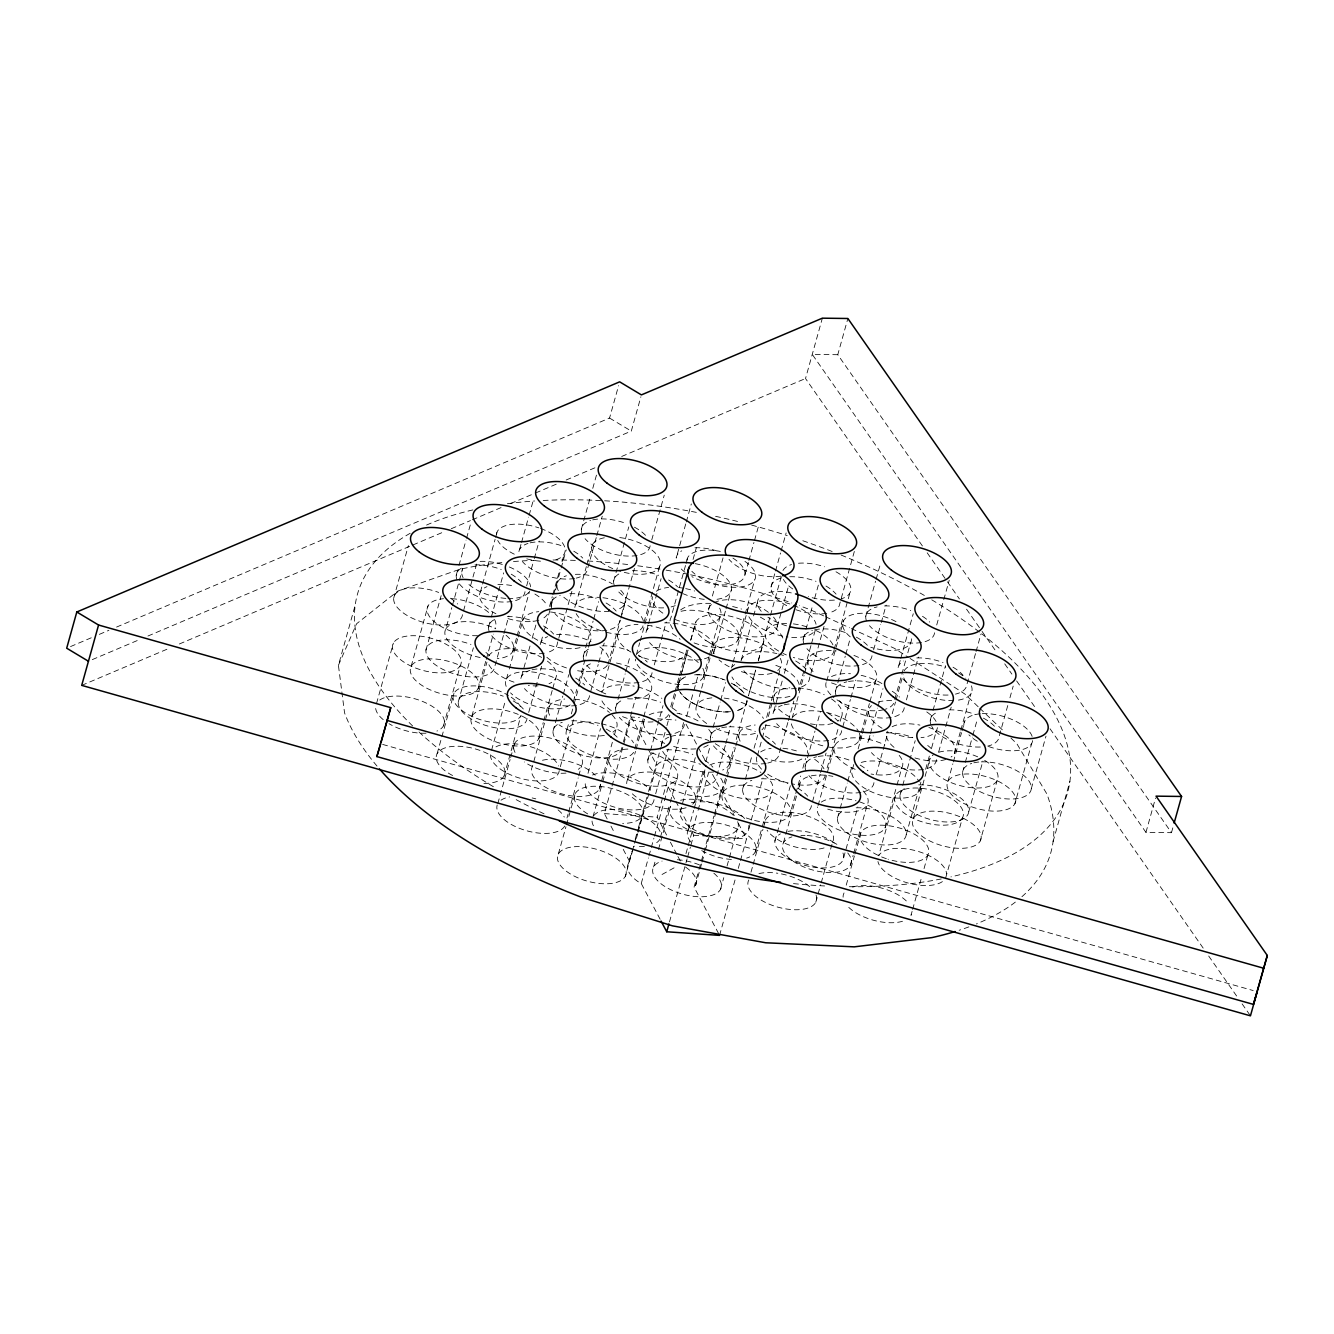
<?xml version="1.0" encoding="UTF-8"?>
<svg xmlns="http://www.w3.org/2000/svg" width="1334" height="1334" viewBox="0 0 1334 1334"><rect width="100%" height="100%" fill="white"/><g stroke="black" fill="none" stroke-linecap="round" stroke-linejoin="round"><path stroke-width="0.75" stroke-dasharray="5 3.75" d="M377.022 766.083A368.651 172.503 15.6 0 1 344.556 712.873L338.419 665.299L355.228 605.086M393.697 598.166L408.371 545.606M376.538 703.468L393.38 643.138M411.172 666.283L428.014 605.936M425.946 650.142L441.17 595.631M456.245 575.204L458.412 567.417M458.963 565.466L466.033 540.153M466.567 538.219L470.919 522.645M480.14 657.512A35.451 16.592 15.6 0 1 445.789 629.081L451.776 607.67M452.326 605.719L458.846 582.358M459.38 580.423L462.648 568.734A35.451 16.592 15.6 0 0 463.098 577.672M463.548 610.789L476.605 564.065M480.423 591.879L482.058 586.043M482.608 584.092L495.097 539.32M495.648 537.385L497.282 531.532M443.472 725.829L460.33 665.483A35.451 16.592 15.6 0 0 417.108 635.834A35.451 16.592 15.6 0 0 403.135 661.597A35.451 16.592 15.6 0 0 460.33 665.483M437.135 753.66L453.977 693.313M458.262 701.934L473.387 647.79M488.561 626.98L490.795 618.959M491.362 616.958L498.066 592.896M498.633 590.895L503.668 572.836M478.106 688.627A35.451 16.592 15.6 0 0 434.884 658.996A35.451 16.592 15.6 0 0 420.91 684.742A35.451 16.592 15.6 0 0 478.106 688.627L485.726 661.381M486.26 659.43L493.33 634.134M471.819 716.275L486.943 662.131M520.977 544.439L518.793 552.226A35.451 16.592 15.6 0 1 527.981 543.438M521.511 542.488L528.581 517.192M529.131 515.241L533.467 499.666M503.418 635.501L494.731 666.65A35.451 16.592 15.6 0 1 455.578 674.287A35.451 16.592 15.6 0 1 426.78 647.374A35.451 16.592 15.6 0 1 470.952 644.422M503.969 633.55L508.854 616.041M526.647 585.859L533.717 560.563M534.25 558.612L539.153 541.087M512.74 651.442L516.541 637.819M517.092 635.868L529.598 591.095M506.453 679.073L508.688 671.052M509.254 669.051L517.642 638.969M518.209 636.968L523.245 618.909M491.562 750.192L505.136 701.534M529.998 646.056L520.76 679.139A35.451 16.592 15.6 0 1 529.948 670.352M532.183 638.269L535.985 624.646M549.541 606.453L552.259 596.715M552.81 594.781L559.88 569.468M562.048 561.681L564.215 553.893M551.109 604.019L553.343 595.998M553.91 593.997L560.63 569.918M561.18 567.917L566.216 549.875M541.087 641.871L543.322 633.85M543.888 631.849L553.393 597.765M555.644 589.745L557.879 581.724M504.085 776.021L520.927 715.674A35.451 16.592 15.6 0 1 474.804 717.659A35.451 16.592 15.6 0 1 457.512 689.645A35.451 16.592 15.6 0 1 508.454 695.448M497.799 803.652L510.105 759.53M510.672 757.529L514.591 743.488M116.575 627.063L609.555 418.059L618.592 385.659M528.714 712.423L541.587 666.3M581.341 529.248L590.595 496.165M592.763 488.377L596.565 474.754M571.886 591.346L557.329 643.488A35.451 16.592 15.6 0 1 546.006 652.86M575.721 604.686L586.36 566.583M586.91 564.565L592.513 544.522M538.769 738.636A35.451 16.592 15.6 0 0 495.548 708.988A35.451 16.592 15.6 0 0 481.574 734.734A35.451 16.592 15.6 0 0 538.769 738.636L543.238 722.594M543.805 720.577L552.209 690.495M552.76 688.494L555.561 678.472M549.224 706.286L532.366 766.633A35.451 16.592 15.6 0 0 562.214 794.013A35.451 16.592 15.6 0 0 600.267 784.759M596.265 537.585L587.56 568.734A35.451 16.592 15.6 0 1 576.238 578.106M596.815 535.634L602.251 516.175M147.924 636.035L631.299 431.099L640.887 396.798M553.026 731.115L562.798 696.081M563.348 694.13L568.784 674.671M583.308 656.178L593.096 621.127M593.647 619.193L598.532 601.667M573.403 701.434L576.755 689.395M578.989 681.374L587.961 649.291M588.511 647.29L590.195 641.27M567 729.448L569.184 721.661M571.352 713.873L573.52 706.086M574.07 704.135L578.422 688.561M578.956 686.61L583.858 669.101M560.33 766.7L573.92 718.042M613.657 581.04L628.781 526.897M590.612 691.762L598.232 664.499M598.766 662.564L604.202 643.088M621.561 614.507L634.434 568.384M608.037 664.232L620.343 620.11M620.91 618.109L624.829 604.069M618.492 631.899L601.634 692.246A35.451 16.592 15.6 0 1 634.234 686.16M566.983 817.992L568.101 813.973M568.651 811.972L578.172 777.872M578.739 775.871L581.541 765.849M558.346 854.01L565.949 826.763M566.5 824.812L575.187 793.663M651.742 539.92L664.249 495.147M587.994 773.353L600.5 728.581M615.624 707.97L625.146 673.87M625.696 671.869L630.182 655.828M659.463 566.883L642.654 627.03A35.451 16.592 15.6 0 1 604.652 631.816M636.318 654.861L639.686 642.821M640.237 640.82L652.559 596.698M599.316 788.994L612.356 742.271M614.54 734.484L616.175 728.647M592.98 816.825L602.218 783.725M602.751 781.774L609.821 756.478M648.041 625.413L645.856 633.2A35.451 16.592 15.6 0 1 651.359 625.979M648.574 623.462L661.08 578.689M623.428 741.787L635.918 697.015M607.17 818.943L604.352 813.59L611.506 787.96M612.056 785.993L631.299 717.025L639.436 717.592M685.726 523.979L676.205 558.079A35.451 16.592 15.6 0 1 681.707 550.842M686.293 521.978L691.329 503.935M654.26 664.899L666.216 622.061M685.509 565.516L670.952 617.659A35.451 16.592 15.6 0 0 673.603 629.848M686.076 563.515L687.744 557.495M643.188 718.709L633.95 751.792A35.451 16.592 15.6 0 1 595.364 756.411A35.451 16.592 15.6 0 1 566.116 732.199A35.451 16.592 15.6 0 1 599.6 723.361M643.738 716.758L650.792 691.446M627.664 779.44L635.501 751.359M636.051 749.358L644.455 719.276A35.451 16.592 15.6 0 0 664.716 743.388M693.063 559.446L696.431 547.407M647.824 760.113L650.008 752.343M650.542 750.392L663.048 705.619M670.752 706.82L674.554 693.18M675.104 691.245L678.906 677.622M679.456 675.671L685.426 654.26M678.122 685.176L680.29 677.389M680.84 675.438L687.91 650.142M690.628 640.403L694.964 624.829M660.13 919.259L641.254 883.508L638.236 881.774A35.451 16.592 15.6 0 1 628.497 863.298L631.832 851.325M635.167 839.353L637.952 829.381M638.519 827.397L647.99 793.48M648.541 791.479L660.797 747.59M661.347 745.606L666.366 727.647M666.917 725.646L669.851 715.174M671.936 707.704L681.407 673.787M681.957 671.786L688.094 649.841M690.879 639.87L695.881 621.911M625.296 876.371A35.451 16.592 15.6 0 0 582.074 846.723A35.451 16.592 15.6 0 0 568.101 872.486A35.451 16.592 15.6 0 0 625.296 876.371L631.816 853.01M632.349 851.059L633.983 845.222M634.534 843.271L637.252 833.55M637.785 831.599L642.138 816.024M628.497 863.298L634.234 846.089M636.435 838.219L637.535 834.267M638.086 832.299L656.795 765.299L658.679 763.281A35.451 16.592 15.6 0 1 700.433 764.299M655.678 793.763L668.184 748.991M708.471 610.038L710.138 604.035M712.389 596.015L723.028 557.912M666.616 835.051L657.178 817.175L683.592 722.594M686.626 716.441L693.346 692.379M693.913 690.378L698.399 674.337M641.254 883.508L648.407 857.895M648.958 855.911L653.91 838.186M654.46 836.218L663.815 802.718M664.365 800.75L668.217 786.943L672.469 789.394A35.451 16.592 15.6 0 0 719.159 792.563L722.394 789.111L726.28 775.221M703.268 677.222L708.871 657.162M709.421 655.161L720.06 617.058M696.915 705.036L713.723 644.872M660.463 837.235L669.701 804.135M670.252 802.184L676.772 778.823M653.577 867L655.211 861.164M658.462 849.475L670.435 806.653M714.64 649.708L725.513 610.772M726.046 608.821L731.482 589.361M744.972 574.57L748.341 562.548M748.891 560.547L753.943 542.488M754.494 540.487L758.979 524.445M680.09 812.089L695.297 757.595M922.411 545.973L805.519 378.522L822.361 318.176M710.372 737.152L712.556 729.364M713.09 727.414L720.16 702.118M720.71 700.167L725.596 682.641M737.902 640.02L744.622 615.958M745.172 613.957L754.694 579.856M731.499 668.034L732.583 664.132M733.133 662.181L746.173 615.474M746.723 613.523L748.357 607.687M694.597 801.784L703.568 769.701M705.803 761.681L710.288 745.639M688.211 829.798L693.647 810.338M694.197 808.387L705.052 769.451A35.451 16.592 15.6 0 0 748.274 799.099A35.451 16.592 15.6 0 0 762.264 773.336M685.959 853.627L687.61 847.724M688.161 845.756L697.515 812.256M698.066 810.288L708.521 772.836M741.287 660.013L753.043 617.909M753.593 615.891L757.529 601.851M669.485 921.927L687.093 858.863M687.644 856.895L690.395 847.04M690.945 845.072L693.697 835.234L675.771 801.25M725.296 745.473L716.591 776.621A35.451 16.592 15.6 0 1 671.602 782.341A35.451 16.592 15.6 0 1 653.327 752.893M725.846 743.538L730.732 726.013M771.019 587.077L774.937 573.036M775.504 571.035L780.54 552.976M781.09 550.975L786.126 532.933M837.769 354.711L812.256 354.394L1145.956 832.366L1171.469 832.683L837.769 354.711L847.874 318.493M718.609 933.583L694.08 887.093L698.482 871.335M699.033 869.368L713.89 816.158M714.44 814.19L721.044 790.545M766.133 630.832L769.935 617.208M770.485 615.257L781.357 576.321M701.534 863.982L695.498 885.659L694.08 887.093M702.084 862.014L704.836 852.159M705.369 850.192L722.394 789.111A35.451 16.592 15.6 0 0 719.743 776.922M726.83 773.236L734.084 747.257M736.235 739.503L747.874 697.832M755.628 670.068L748.424 695.864L755.594 670.535M758.396 660.147L762.831 644.272A35.451 16.592 15.6 0 0 719.61 614.624A35.451 16.592 15.6 0 0 705.636 640.387L712.906 644.572M758.312 660.797L763.748 641.337M722.845 792.596L726.646 778.973M727.197 777.022L735.351 747.824M735.884 745.889L739.686 732.249M777.238 626.546L788.994 584.442M742.638 789.128L744.806 781.34M745.356 779.389L751.876 756.028M754.043 748.241L757.862 734.617M766.666 717.375L777.872 677.255M778.422 675.254L780.673 667.233M757.479 755.411L761.831 739.836M762.364 737.885L766.166 724.262M768.351 716.475L774.32 695.064M720.527 889.361L723.778 877.672M727.047 865.999L737.368 829.014M782.174 681.09L772.936 714.174A35.451 16.592 15.6 0 1 782.124 705.386M784.342 673.303L788.144 659.68M748.858 828.597L762.981 777.989M719.56 935.384L735.518 878.239M738.269 868.384L739.92 862.481M740.47 860.513L746.54 838.836L738.036 822.744M803.218 639.236L805.403 631.449M805.936 629.498L812.456 606.136M814.64 598.349L818.993 582.775M787.844 722.511L779.156 753.66A35.451 16.592 15.6 0 1 767.817 763.031M788.394 720.56L793.83 701.1M810.955 645.606L798.449 690.378A35.451 16.592 15.6 0 0 773.036 664.332M811.489 643.672L815.291 630.032A35.451 16.592 15.6 0 1 786.276 636.752M792.113 718.209L804.068 675.388M804.602 673.437L808.954 657.862M755.161 852.159L761.681 828.798M762.214 826.847L772.002 791.812M750.992 872.186L752.626 866.35M753.16 864.399L762.948 829.364M763.482 827.413L765.666 819.626M824.045 626.38L809.488 678.522A35.451 16.592 15.6 0 1 798.166 687.894A35.451 16.592 15.6 0 1 824.245 694.764M854.344 551.442L839.786 603.585A35.451 16.592 15.6 0 1 828.464 612.956M774.887 841.104L790.662 784.642M834.167 649.291L849.925 592.846M826.746 681.007L843.588 620.66M789.795 814.957A35.451 16.592 15.6 0 0 746.573 785.309A35.451 16.592 15.6 0 0 732.599 811.072A35.451 16.592 15.6 0 0 789.795 814.957L795.231 795.498M795.764 793.547L800.667 776.021M802.835 768.234L805.553 758.512M783.442 842.788L796.498 796.064M798.666 788.277L800.3 782.441M805.186 766.15L814.974 731.115M815.508 729.164L820.41 711.639M835.484 691.212L845.256 656.161M845.806 654.227L850.158 638.653M812.489 801.734L820.11 774.487M820.643 772.536L826.079 753.076M865.766 616.258L875.554 581.224M876.104 579.273L880.457 563.698M827.13 768.034L838.002 729.098M840.187 721.31L841.27 717.409M818.076 805.586L834.934 745.239M842.788 726.797L850.392 699.533M850.942 697.582L855.828 680.073M873.62 649.891L880.69 624.595M881.24 622.644L886.126 605.119M837.452 818.126L839.62 810.338M840.17 808.387L847.223 783.091M847.774 781.14L852.126 765.566M859.046 740.57L860.68 734.717M861.23 732.783L869.384 703.585M869.918 701.634L875.904 680.223M853.793 764.499L852.709 768.384A35.451 16.592 15.6 0 0 885.559 796.498A35.451 16.592 15.6 0 0 919.926 783.408M858.146 748.924L861.947 735.301M862.498 733.35L869.551 708.037M815.758 902.334L820.66 884.809M821.194 882.875L832.616 841.987A35.451 16.592 15.6 0 0 802.768 814.607A35.451 16.592 15.6 0 0 764.716 823.862M869.918 735.401L867.734 743.188A35.451 16.592 15.6 0 1 873.236 735.951M870.452 733.45L877.522 708.137M878.072 706.186L882.958 688.678M843.672 857.595L857.795 806.987M900.2 660.447L898.032 668.234A35.451 16.592 15.6 0 1 903.518 660.997M900.75 658.496L913.256 613.723M894.764 699.466L901.3 676.121M901.834 674.17L905.636 660.547M907.82 652.76L910.538 643.021M892.229 713.673L895.498 701.984M896.031 700.05L903.101 674.737M850.392 865.132L853.11 855.411M853.66 853.46L867.233 804.786M876.138 774.871L888.094 732.049M846.223 885.176L854.377 855.978M854.927 854.027L860.897 832.616M906.42 699.916L918.376 657.095M936.718 624.979L949.224 580.207M885.026 827.947L896.431 787.06M896.982 785.109L901.867 767.6M895.531 795.414L878.689 855.761A35.451 16.592 15.6 0 1 915.791 850.742A35.451 16.592 15.6 0 1 946.573 873.887M900 795.147L902.168 787.36M902.718 785.426L915.207 740.653M930.282 720.21L932.466 712.423M933 710.472L945.506 665.699M906.22 834.634L920.894 782.074M919.66 790.745L921.827 782.958M925.629 769.334L929.431 755.711M931.616 747.924L936.501 730.398M913.306 818.559L930.165 758.229M938.686 751.892L945.206 728.531M945.756 726.596L951.192 707.12M975.504 653.593L966.8 684.742A35.451 16.592 15.6 0 1 955.477 694.114M976.038 651.642L980.94 634.134M954.294 753.543L960.263 732.133M960.814 730.182L971.135 693.196M947.94 781.374L952.843 763.848M953.376 761.897L961.531 732.699M962.081 730.749L964.799 721.027M912.089 911.422L910.989 915.324A35.451 16.592 15.6 0 0 911.939 911.089M912.623 909.471L921.861 876.388M924.045 868.601L927.847 854.977M962.548 772.186L964.715 764.399M965.266 762.448L972.336 737.135M972.87 735.201L977.222 719.626M945.623 878.122L962.481 817.775A35.451 16.592 15.6 0 0 919.259 788.127A35.451 16.592 15.6 0 0 905.286 813.89A35.451 16.592 15.6 0 0 962.481 817.775M968.767 811.656L982.908 761.047M1007.754 705.569L999.066 736.718A35.451 16.592 15.6 0 1 987.744 746.09M1009.938 697.782L1013.19 686.093M980.257 840.92A35.451 16.592 15.6 0 0 937.035 811.272A35.451 16.592 15.6 0 0 923.061 837.035A35.451 16.592 15.6 0 0 980.257 840.92L997.115 780.573M1014.891 803.718A35.451 16.592 15.6 0 0 971.669 774.087A35.451 16.592 15.6 0 0 957.695 799.833A35.451 16.592 15.6 0 0 1014.891 803.718L1031.732 743.388M1031.315 788.694L1045.989 736.135M1053.076 841.637L1069.885 781.424M1145.956 832.366L1155.527 798.049M1171.469 832.683L1173.603 825.046M338.419 665.299L356.628 623.728L397.949 590.995L459.563 569.351A368.651 172.503 15.6 0 1 502.935 562.481M662.031 874.487L675.087 867.283M70.535 646.573L91.629 637.635M99.316 634.367L108.904 630.315M92.296 659.613L138.319 640.103M81.707 685.376L167.884 648.858M179.373 643.988L411.055 545.756M412.973 544.939L443.605 531.949M451.276 528.714L470.418 520.593M472.336 519.776L501.05 507.604M510.639 503.535L533.617 493.797M535.518 492.996L558.496 483.242M566.166 480.007L594.881 467.817M621.694 456.461L805.519 378.522M657.729 718.826L676.021 720.077M604.352 813.59L657.178 817.175M693.697 835.234L746.54 838.836M382.641 744.422L1253.193 990.545M823.662 615.874L810.738 609.938A368.651 172.503 15.6 0 0 799.433 605.719M825.513 616.725L849.508 627.747M851.342 628.597L894.597 648.407L908.321 657.312M609.555 418.059L631.299 431.099M910.038 658.429L964.899 694.047L978.256 706.82M979.74 708.237L1004.986 732.366M1010.922 738.036L1016.858 743.722L1046.94 794.063A368.651 172.503 15.6 0 1 1021.611 896.965M927.18 552.793L946.273 580.14M947.457 581.841L959.396 598.933M966.55 609.188L980.857 629.681M982.057 631.399L996.365 651.892M1004.719 663.848L1011.872 674.104M1016.641 680.94L1034.55 706.57M1050.041 728.781L1203.935 949.191M1208.704 956.028L1237.335 997.032M1242.104 1003.868L1250.458 1015.824M686.026 724.195L697.348 745.656M698.299 747.44L705.853 761.747M712.489 774.32L734.267 815.591M631.299 717.025L647.357 747.424M648.291 749.208L656.795 765.299M668.217 786.943L674.821 799.466M670.402 842.204L677.005 854.727M677.939 856.511L681.724 863.665M610.955 826.096L614.724 833.25M623.228 849.341L629.831 861.864M762.831 644.272A35.451 16.592 15.6 0 1 705.636 640.387M685.693 867.183A35.451 16.592 15.6 0 1 695.431 885.659M680.623 609.905A56.712 26.547 15.6 0 1 711.105 603.402M732.616 606.52A56.712 26.547 15.6 0 1 741.554 609.071M760.33 617.142A56.712 26.547 15.6 0 1 783.658 640.12M934.55 632.766A35.451 16.592 15.6 0 1 923.228 642.138M921.511 642.488A35.451 16.592 15.6 0 1 869.501 625.696M866.483 620.86A35.451 16.592 15.6 0 1 877.105 606.887M884.509 605.953A35.451 16.592 15.6 0 1 910.772 610.538M922.494 616.308A35.451 16.592 15.6 0 1 929.748 622.111M948.074 695.047A35.451 16.592 15.6 0 1 901.751 677.672M916.758 657.929A35.451 16.592 15.6 0 1 943.038 662.514M952.993 667.2A35.451 16.592 15.6 0 1 963.081 675.304M980.34 747.023A35.451 16.592 15.6 0 1 931.749 726.396M930.999 724.812A35.451 16.592 15.6 0 1 935.784 712.973M949.024 709.888A35.451 16.592 15.6 0 1 975.287 714.49M983.408 718.142A35.451 16.592 15.6 0 1 995.347 727.263M981.274 761.864A35.451 16.592 15.6 0 1 1031.299 786.693A35.451 16.592 15.6 0 1 985.376 794.03A35.451 16.592 15.6 0 1 971.736 763.398M973.87 762.815A35.451 16.592 15.6 0 1 979.306 761.981M826.746 613.307A35.451 16.592 15.6 0 1 794.797 609.288M786.676 605.636A35.451 16.592 15.6 0 1 782.341 577.705M789.745 576.755A35.451 16.592 15.6 0 1 816.008 581.357M825.979 586.043A35.451 16.592 15.6 0 1 836.068 594.13M872.002 655.744A35.451 16.592 15.6 0 1 860.663 665.116M858.963 665.466A35.451 16.592 15.6 0 1 806.937 648.674M803.935 643.822A35.451 16.592 15.6 0 1 812.406 630.448M814.54 629.865A35.451 16.592 15.6 0 1 848.224 633.517M856.345 637.168A35.451 16.592 15.6 0 1 868.267 646.29M904.252 707.704A35.451 16.592 15.6 0 1 892.93 717.092M891.212 717.442A35.451 16.592 15.6 0 1 839.203 700.65M836.201 695.798A35.451 16.592 15.6 0 1 846.807 681.841M848.524 681.491A35.451 16.592 15.6 0 1 880.473 685.493M892.213 691.262A35.451 16.592 15.6 0 1 899.449 697.065M936.518 759.68A35.451 16.592 15.6 0 1 925.179 769.051M923.478 769.401A35.451 16.592 15.6 0 1 871.452 752.626M886.46 732.866A35.451 16.592 15.6 0 1 912.739 737.469M927.697 745.473A35.451 16.592 15.6 0 1 932.783 750.242M918.726 784.842A35.451 16.592 15.6 0 1 968.551 808.637A35.451 16.592 15.6 0 1 926.663 818.392A35.451 16.592 15.6 0 1 905.486 787.927M732.933 558.112A35.451 16.592 15.6 0 1 738.202 582.441A35.451 16.592 15.6 0 1 691.862 576.638M685.026 572.286A35.451 16.592 15.6 0 1 679.923 567.517M694.931 547.757A35.451 16.592 15.6 0 1 719.493 551.742M773.52 617.108A35.451 16.592 15.6 0 1 742.571 635.317A35.451 16.592 15.6 0 1 712.439 603.768M713.957 602.818A35.451 16.592 15.6 0 1 768.417 612.339M796.448 688.244A35.451 16.592 15.6 0 1 742.188 668.217M741.004 660.597A35.451 16.592 15.6 0 1 776.888 653.593M778.672 654.044A35.451 16.592 15.6 0 1 785.726 656.295M795.681 660.98A35.451 16.592 15.6 0 1 805.769 669.084M841.704 730.682A35.451 16.592 15.6 0 1 830.382 740.053M828.664 740.403A35.451 16.592 15.6 0 1 776.655 723.628M784.259 704.802A35.451 16.592 15.6 0 1 817.925 708.454M827.88 713.14A35.451 16.592 15.6 0 1 837.985 721.244M873.953 782.658A35.451 16.592 15.6 0 1 862.631 792.029M860.914 792.379A35.451 16.592 15.6 0 1 808.904 775.588M805.903 770.752A35.451 16.592 15.6 0 1 816.508 756.778M818.226 756.428A35.451 16.592 15.6 0 1 850.192 760.43M860.147 765.116A35.451 16.592 15.6 0 1 867.934 770.802M856.178 807.804A35.451 16.592 15.6 0 1 906.003 831.616A35.451 16.592 15.6 0 1 864.115 841.37A35.451 16.592 15.6 0 1 842.938 810.889M842.955 853.01A35.451 16.592 15.6 0 1 803.035 864.799A35.451 16.592 15.6 0 1 780.39 833.867M787.927 831.382A35.451 16.592 15.6 0 1 834.851 843.388M811.406 805.636A35.451 16.592 15.6 0 1 763.598 810.222A35.451 16.592 15.6 0 1 751.826 780.34M761.364 778.806A35.451 16.592 15.6 0 1 787.627 783.408M797.599 788.094A35.451 16.592 15.6 0 1 807.687 796.181M766.116 763.381A35.451 16.592 15.6 0 1 711.839 743.338M711.089 741.754A35.451 16.592 15.6 0 1 719.576 728.364M721.711 727.78A35.451 16.592 15.6 0 1 727.147 726.947M729.114 726.83A35.451 16.592 15.6 0 1 755.377 731.432M765.332 736.118A35.451 16.592 15.6 0 1 775.438 744.205M746.89 701.684A35.451 16.592 15.6 0 1 735.568 711.055M728.164 711.989A35.451 16.592 15.6 0 1 679.59 691.379M678.839 689.778A35.451 16.592 15.6 0 1 683.608 677.939M696.848 674.871A35.451 16.592 15.6 0 1 723.111 679.456M731.232 683.108A35.451 16.592 15.6 0 1 743.171 692.246M709.138 656.945A35.451 16.592 15.6 0 1 703.301 659.079M701.601 659.43A35.451 16.592 15.6 0 1 649.591 642.638M664.599 622.895A35.451 16.592 15.6 0 1 671.319 623.045M673.07 623.211A35.451 16.592 15.6 0 1 713.006 653.743M675.204 605.619A35.451 16.592 15.6 0 1 671.102 606.92M663.698 607.854A35.451 16.592 15.6 0 1 617.375 590.478M614.374 585.643A35.451 16.592 15.6 0 1 619.143 573.82M632.383 570.735A35.451 16.592 15.6 0 1 658.663 575.321M668.617 580.007A35.451 16.592 15.6 0 1 677.622 586.893M650.125 545.756A35.451 16.592 15.6 0 1 638.786 555.127M637.085 555.478A35.451 16.592 15.6 0 1 585.076 538.703M582.058 533.85A35.451 16.592 15.6 0 1 590.545 520.46M592.68 519.876A35.451 16.592 15.6 0 1 626.346 523.545M634.467 527.197A35.451 16.592 15.6 0 1 646.406 536.318M574.537 578.456A35.451 16.592 15.6 0 1 522.511 561.664M530.115 542.855A35.451 16.592 15.6 0 1 563.798 546.506M573.753 551.192A35.451 16.592 15.6 0 1 582.758 558.079M619.876 620.527A35.451 16.592 15.6 0 1 608.554 629.898M606.837 630.248A35.451 16.592 15.6 0 1 554.827 613.457M551.826 608.604A35.451 16.592 15.6 0 1 560.297 595.231M569.835 593.697A35.451 16.592 15.6 0 1 596.098 598.299M606.07 602.985A35.451 16.592 15.6 0 1 616.158 611.072M652.076 672.686A35.451 16.592 15.6 0 1 640.754 682.058M639.053 682.408A35.451 16.592 15.6 0 1 587.027 665.616M584.025 660.764A35.451 16.592 15.6 0 1 588.811 648.941M602.034 645.856A35.451 16.592 15.6 0 1 628.314 650.458M638.269 655.144A35.451 16.592 15.6 0 1 647.273 662.031M684.392 724.462A35.451 16.592 15.6 0 1 673.07 733.833M671.352 734.184A35.451 16.592 15.6 0 1 619.343 717.409M616.341 712.556A35.451 16.592 15.6 0 1 621.11 700.734M634.35 697.649A35.451 16.592 15.6 0 1 660.613 702.251M672.353 708.004A35.451 16.592 15.6 0 1 679.59 713.823M666.55 749.808A35.451 16.592 15.6 0 1 692.83 754.41M704.552 760.163A35.451 16.592 15.6 0 1 712.873 767.183M748.641 825.579A35.451 16.592 15.6 0 1 711.205 836.651A35.451 16.592 15.6 0 1 681.724 808.054M691.412 802.718A35.451 16.592 15.6 0 1 745.139 819.159M654.044 799.6A35.451 16.592 15.6 0 1 614.891 807.237A35.451 16.592 15.6 0 1 586.11 780.323M592.513 775.021A35.451 16.592 15.6 0 1 650.325 790.162M621.794 747.624A35.451 16.592 15.6 0 1 573.97 752.209A35.451 16.592 15.6 0 1 562.214 722.328M571.752 720.81A35.451 16.592 15.6 0 1 598.016 725.396M606.136 729.064A35.451 16.592 15.6 0 1 618.076 738.186M589.528 695.648A35.451 16.592 15.6 0 1 578.206 705.019M576.488 705.369A35.451 16.592 15.6 0 1 524.479 688.594M532.083 669.768A35.451 16.592 15.6 0 1 565.766 673.437M575.721 678.122A35.451 16.592 15.6 0 1 584.726 685.009M544.289 653.21A35.451 16.592 15.6 0 1 490.028 633.183M489.261 631.582A35.451 16.592 15.6 0 1 494.047 619.76M507.287 616.675A35.451 16.592 15.6 0 1 533.55 621.277M543.505 625.963A35.451 16.592 15.6 0 1 553.61 634.05M525.012 591.696A35.451 16.592 15.6 0 1 513.69 601.084M511.973 601.434A35.451 16.592 15.6 0 1 457.712 581.391M456.962 579.79A35.451 16.592 15.6 0 1 461.731 567.967M474.971 564.882A35.451 16.592 15.6 0 1 501.251 569.485M511.205 574.17A35.451 16.592 15.6 0 1 521.294 582.258M462.464 614.674A35.451 16.592 15.6 0 1 423.312 622.311A35.451 16.592 15.6 0 1 394.53 595.398A35.451 16.592 15.6 0 1 438.686 592.446M450.425 598.216A35.451 16.592 15.6 0 1 457.662 604.019M485.909 652.443A35.451 16.592 15.6 0 1 491.012 657.212M527.03 718.442A35.451 16.592 15.6 0 1 487.877 726.08A35.451 16.592 15.6 0 1 459.096 699.166A35.451 16.592 15.6 0 1 503.268 696.215M513.223 700.9A35.451 16.592 15.6 0 1 523.312 708.988M559.246 770.602A35.451 16.592 15.6 0 1 523.078 779.023A35.451 16.592 15.6 0 1 490.462 754.094M495.965 746.857A35.451 16.592 15.6 0 1 531.099 746.89A35.451 16.592 15.6 0 1 558.529 765.999M695.264 563.665A35.451 16.592 15.6 0 1 730.048 583.208A35.451 16.592 15.6 0 1 714.724 599.55M704.285 599.35A35.451 16.592 15.6 0 1 683.125 593.713M780.99 576.105A35.451 16.592 15.6 0 1 728.981 559.33M786.56 625.829A35.451 16.592 15.6 0 1 767.9 617.208M761.247 611.306A35.451 16.592 15.6 0 1 793.68 593.43M937.402 727.647A35.451 16.592 15.6 0 1 920.994 737.635M912.773 737.685A35.451 16.592 15.6 0 1 888.177 731.432M882.041 728.264A35.451 16.592 15.6 0 1 871.469 705.619M878.072 702.101A35.451 16.592 15.6 0 1 893.28 700.75M926.763 711.922A35.451 16.592 15.6 0 1 936.051 721.461M686.376 650.025A35.451 16.592 15.6 0 1 638.753 656.011M630.965 652.109A35.451 16.592 15.6 0 1 637.986 624.479M647.507 625.179A35.451 16.592 15.6 0 1 680.107 639.269M620.727 590.278A35.451 16.592 15.6 0 1 616.308 610.005M609.321 611.322A35.451 16.592 15.6 0 1 561.981 595.514M558.329 590.645A35.451 16.592 15.6 0 1 566.4 575.788M575.338 574.337A35.451 16.592 15.6 0 1 612.339 583.858M746.973 700.2A35.451 16.592 15.6 0 1 737.519 710.372M730.532 711.672A35.451 16.592 15.6 0 1 680.507 692.629M678.139 686.31A35.451 16.592 15.6 0 1 685.643 676.838M694.597 674.837A35.451 16.592 15.6 0 1 725.763 680.323M733.55 684.225A35.451 16.592 15.6 0 1 744.605 693.88M780.223 658.296A35.451 16.592 15.6 0 1 777.439 670.702M772.153 673.17A35.451 16.592 15.6 0 1 739.119 670.935M729.181 666.75A35.451 16.592 15.6 0 1 719.043 659.863M714.174 653.81A35.451 16.592 15.6 0 1 733.216 637.452A35.451 16.592 15.6 0 1 776.571 653.443M744.939 561.397A35.451 16.592 15.6 0 1 742.871 586.61A35.451 16.592 15.6 0 1 691.846 571.286M686.86 560.263A35.451 16.592 15.6 0 1 720.343 551.426M782.691 636.118A35.451 16.592 15.6 0 1 748.808 616.608M747.407 611.906A35.451 16.592 15.6 0 1 789.895 603.985M793.346 605.236A35.451 16.592 15.6 0 1 816.041 624.279M709.838 765.049A35.451 16.592 15.6 0 1 760.93 772.469M612.073 714.857A35.451 16.592 15.6 0 1 612.94 732.116M604.335 735.384A35.451 16.592 15.6 0 1 558.963 724.762M549.675 715.224A35.451 16.592 15.6 0 1 564.732 699.049M574.671 699.149A35.451 16.592 15.6 0 1 609.471 712.473M831.516 698.949A35.451 16.592 15.6 0 1 838.035 720.877M832.749 723.361A35.451 16.592 15.6 0 1 810.455 723.828M789.795 716.925A35.451 16.592 15.6 0 1 775.738 705.603M774.771 703.985A35.451 16.592 15.6 0 1 789.828 687.81M547.39 661.13A35.451 16.592 15.6 0 1 549.008 683.708M538.102 685.843A35.451 16.592 15.6 0 1 528.331 685.426M514.024 682.158A35.451 16.592 15.6 0 1 487.877 661.864M488.611 656.111A35.451 16.592 15.6 0 1 541.621 657.412M911.472 638.786A35.451 16.592 15.6 0 1 870.752 647.273M850.275 636.835A35.451 16.592 15.6 0 1 851.792 614.824A35.451 16.592 15.6 0 1 896.581 621.961M708.171 745.106A35.451 16.592 15.6 0 1 702.885 747.574M695.898 748.874A35.451 16.592 15.6 0 1 671.619 745.889M649.224 714.857A35.451 16.592 15.6 0 1 666.05 711.872M677.055 713.19A35.451 16.592 15.6 0 1 700.317 722.278M708.754 729.448A35.451 16.592 15.6 0 1 712.356 737.402M616.458 663.015A35.451 16.592 15.6 0 1 651.342 684.909A35.451 16.592 15.6 0 1 627.08 698.749M605.803 693.897A35.451 16.592 15.6 0 1 602.468 692.496M600.867 691.746A35.451 16.592 15.6 0 1 590.395 663.848M853.943 655.411A35.451 16.592 15.6 0 1 874.554 682.058A35.451 16.592 15.6 0 1 829.214 681.974M813.056 671.652A35.451 16.592 15.6 0 1 836.185 650.909M863.148 791.012A35.451 16.592 15.6 0 1 861.597 809.638A35.451 16.592 15.6 0 1 825.696 808.487M799.349 786.66A35.451 16.592 15.6 0 1 832.9 776.355M651.359 752.776A35.451 16.592 15.6 0 1 672.403 783.025A35.451 16.592 15.6 0 1 616.508 772.636A35.451 16.592 15.6 0 1 631.416 749.074M801.867 759.029A35.451 16.592 15.6 0 1 765.099 758.312M740.137 741.187A35.451 16.592 15.6 0 1 755.194 725.012M765.149 725.112A35.451 16.592 15.6 0 1 807.22 753.276M835.984 571.786A35.451 16.592 15.6 0 1 841.404 598.783M834.417 600.083A35.451 16.592 15.6 0 1 808.387 596.531M792.729 588.944A35.451 16.592 15.6 0 1 783.442 579.423M782.991 570.485A35.451 16.592 15.6 0 1 791.496 564.549M798.499 563.248A35.451 16.592 15.6 0 1 824.529 566.783M833.967 650.425A35.451 16.592 15.6 0 1 793.296 657.445M786.393 654.944A35.451 16.592 15.6 0 1 783.158 653.477M778.622 651.042A35.451 16.592 15.6 0 1 765.766 631.616A35.451 16.592 15.6 0 1 789.861 623.545M793.363 623.878A35.451 16.592 15.6 0 1 807.67 627.13M816.058 630.532A35.451 16.592 15.6 0 1 834.033 648.958M893.68 703.368A35.451 16.592 15.6 0 1 885.159 709.304M883.575 709.738A35.451 16.592 15.6 0 1 832.066 695.998M830.832 694.797A35.451 16.592 15.6 0 1 826.163 682.341M831.516 676.605A35.451 16.592 15.6 0 1 850.458 673.72M861.13 675.321A35.451 16.592 15.6 0 1 882.608 684.025M971.402 685.859A35.451 16.592 15.6 0 1 955.628 700.45M953.677 700.567A35.451 16.592 15.6 0 1 903.235 675.071M904.185 670.852A35.451 16.592 15.6 0 1 945.739 667.15M958.646 672.986A35.451 16.592 15.6 0 1 965.799 678.222M928.881 727.497A35.451 16.592 15.6 0 1 951.059 757.012M945.773 759.48A35.451 16.592 15.6 0 1 912.739 757.245M894.03 747.357A35.451 16.592 15.6 0 1 887.343 731.182M892.112 726.78A35.451 16.592 15.6 0 1 919.943 725.112M1032.633 740.62A35.451 16.592 15.6 0 1 983.408 744.422M977.272 741.237A35.451 16.592 15.6 0 1 968.901 734.817M963.848 725.246A35.451 16.592 15.6 0 1 980.307 713.79M982.258 713.657A35.451 16.592 15.6 0 1 1032.683 739.153M681.074 611.289A35.451 16.592 15.6 0 1 725.646 619.943A35.451 16.592 15.6 0 1 734.6 643.538A35.451 16.592 15.6 0 1 692.913 642.471M789.928 696.315A35.451 16.592 15.6 0 1 731.949 676.955M732.333 666.783A35.451 16.592 15.6 0 1 734.734 664.565M859.329 733.233A35.451 16.592 15.6 0 1 826.446 746.64M822.845 745.823A35.451 16.592 15.6 0 1 791.162 722.444M792.93 716.958A35.451 16.592 15.6 0 1 824.712 712.123M826.496 712.506A35.451 16.592 15.6 0 1 858.596 731.632M861.23 762.448A35.451 16.592 15.6 0 1 919.209 781.807M984.625 760.363A35.451 16.592 15.6 0 1 991.996 785.159A35.451 16.592 15.6 0 1 945.623 780.09A35.451 16.592 15.6 0 1 933.383 754.761M938.686 752.276A35.451 16.592 15.6 0 1 980.09 757.929M619.743 537.569A35.451 16.592 15.6 0 1 660.413 563.098A35.451 16.592 15.6 0 1 619.676 571.135M612.773 568.634A35.451 16.592 15.6 0 1 591.762 550.242A35.451 16.592 15.6 0 1 606.153 537.485M601.117 630.732A35.451 16.592 15.6 0 1 576.171 613.607M574.821 607.437A35.451 16.592 15.6 0 1 599.433 597.399M602.935 597.732A35.451 16.592 15.6 0 1 643.605 622.811M719.61 608.121A35.451 16.592 15.6 0 1 709.605 623.512A35.451 16.592 15.6 0 1 673.387 618.809M662.865 613.173A35.451 16.592 15.6 0 1 652.176 598.933M656.345 591.229A35.451 16.592 15.6 0 1 668.617 587.46M678.572 587.56A35.451 16.592 15.6 0 1 683.925 588.277M685.726 588.627A35.451 16.592 15.6 0 1 694.664 591.012M702.818 668.284A35.451 16.592 15.6 0 1 675.154 684.059A35.451 16.592 15.6 0 1 635.368 659.096M637.152 653.61A35.451 16.592 15.6 0 1 665.916 648.241A35.451 16.592 15.6 0 1 699.166 663.432M763.865 727.397A35.451 16.592 15.6 0 1 761.964 729.815M755.344 733.333A35.451 16.592 15.6 0 1 715.541 728.431M706.67 723.512A35.451 16.592 15.6 0 1 712.439 697.799M724.145 698.082A35.451 16.592 15.6 0 1 763.415 718.459M825.312 775.004A35.451 16.592 15.6 0 1 791.812 783.842M788.227 783.025A35.451 16.592 15.6 0 1 767.217 773.87M761.581 769.201A35.451 16.592 15.6 0 1 756.895 756.745M760.697 751.942A35.451 16.592 15.6 0 1 771.102 748.374M782.925 748.257A35.451 16.592 15.6 0 1 799.016 751.709M814.674 759.296A35.451 16.592 15.6 0 1 823.978 768.834M452.593 775.521A35.451 16.592 15.6 0 1 446.49 747.474A35.451 16.592 15.6 0 1 500.283 762.548A35.451 16.592 15.6 0 1 480.357 783.308M547.374 614.24A35.451 16.592 15.6 0 1 540.82 619.476M538.853 620.177A35.451 16.592 15.6 0 1 505.836 617.925M495.898 613.757A35.451 16.592 15.6 0 1 486.977 586.643M497.882 584.509A35.451 16.592 15.6 0 1 513.04 585.809M534.884 594.03A35.451 16.592 15.6 0 1 546.923 605.303M506.053 635.267A35.451 16.592 15.6 0 1 497.232 658.679M445.789 629.081A35.451 16.592 15.6 0 1 495.731 628.781M570.168 704.902A35.451 16.592 15.6 0 1 510.555 692.863M506.186 686.41A35.451 16.592 15.6 0 1 536.051 672.453A35.451 16.592 15.6 0 1 574.354 697.198M1015.341 902.101A368.651 172.503 15.6 0 1 976.355 923.962M968.901 926.88A368.651 172.503 15.6 0 1 959.146 930.265M513.49 561.531A368.651 172.503 15.6 0 1 535.084 560.313M552.993 559.997A368.651 172.503 15.6 0 1 575.354 560.397M587.827 560.997A368.651 172.503 15.6 0 1 629.748 564.766M637.719 565.783A368.651 172.503 15.6 0 1 664.049 569.768M666.083 570.135A368.651 172.503 15.6 0 1 688.594 574.37M690.628 574.804A368.651 172.503 15.6 0 1 791.779 602.968M715.241 743.722A35.451 16.592 15.6 0 1 722.628 770.018M713.673 772.019A35.451 16.592 15.6 0 1 662.681 751.359M661.297 746.656A35.451 16.592 15.6 0 1 668.784 737.185M670.752 736.485A35.451 16.592 15.6 0 1 708.921 740.67M859.613 801.884A35.451 16.592 15.6 0 1 885.242 827.514A35.451 16.592 15.6 0 1 845.439 832.249A35.451 16.592 15.6 0 1 817.509 806.92M821.31 802.118A35.451 16.592 15.6 0 1 856.078 800.8M564.732 826.013A35.451 16.592 15.6 0 1 524.662 830.165A35.451 16.592 15.6 0 1 497.215 804.986M501.017 800.183A35.451 16.592 15.6 0 1 509.621 796.915M532.183 797.949A35.451 16.592 15.6 0 1 535.801 798.866M558.046 809.838A35.451 16.592 15.6 0 1 564.282 817.075M981.707 633.817A368.651 172.503 15.6 0 1 950.925 876.888M941.304 878.939A368.651 172.503 15.6 0 1 847.273 886.693M824.645 885.959A368.651 172.503 15.6 0 1 790.995 883.358M544.039 813.823A368.651 172.503 15.6 0 1 513.707 798.316M493.38 786.71A368.651 172.503 15.6 0 1 418.676 731.716M412.656 725.996A368.651 172.503 15.6 0 1 412.79 531.832M426.563 525.062A368.651 172.503 15.6 0 1 476.371 509.121M507.387 503.718A368.651 172.503 15.6 0 1 534.584 500.984M543.188 500.467A368.651 172.503 15.6 0 1 602.551 500.667M604.635 500.784A368.651 172.503 15.6 0 1 697.215 512.539M715.608 516.325A368.651 172.503 15.6 0 1 739.803 522.011M751.659 525.112A368.651 172.503 15.6 0 1 787.227 535.568M802.818 540.737A368.651 172.503 15.6 0 1 833.4 551.993M841.187 555.094A368.651 172.503 15.6 0 1 924.445 595.514M931.749 599.816A368.651 172.503 15.6 0 1 980.223 632.666M816.024 894.997A35.451 16.592 15.6 0 1 781.657 908.104A35.451 16.592 15.6 0 1 748.808 879.973M758.929 873.603A35.451 16.592 15.6 0 1 777.822 873.27M781.424 873.903A35.451 16.592 15.6 0 1 811.656 888.544M713.823 873.186A35.451 16.592 15.6 0 1 709.838 895.864A35.451 16.592 15.6 0 1 662.264 884.709A35.451 16.592 15.6 0 1 662.098 861.064M677.305 859.713A35.451 16.592 15.6 0 1 684.392 860.58M686.176 860.914A35.451 16.592 15.6 0 1 700.267 865.232M942.404 881.591A35.451 16.592 15.6 0 1 905.553 882.291A35.451 16.592 15.6 0 1 877.939 861.514M902.484 921.26A35.451 16.592 15.6 0 1 848.141 906.753M843.105 897.198A35.451 16.592 15.6 0 1 844.055 892.963M852.576 887.027A35.451 16.592 15.6 0 1 906.903 901.534M659.913 839.169A35.451 16.592 15.6 0 1 656.695 842.638M644.405 846.423A35.451 16.592 15.6 0 1 636.201 846.456M593.43 825.746A35.451 16.592 15.6 0 1 592.029 821.044M593.797 815.574A35.451 16.592 15.6 0 1 630.082 811.789A35.451 16.592 15.6 0 1 660.663 833.417M847.74 852.96A35.451 16.592 15.6 0 1 835.734 872.303A35.451 16.592 15.6 0 1 790.462 859.213A35.451 16.592 15.6 0 1 791.962 836.852M800.9 835.418A35.451 16.592 15.6 0 1 805.036 835.384M807.17 835.501A35.451 16.592 15.6 0 1 839.319 845.789M601.401 723.745A35.451 16.592 15.6 0 1 633.5 742.871M626.713 783.658A35.451 16.592 15.6 0 1 667.734 775.271A35.451 16.592 15.6 0 1 692.696 804.202M686.093 807.737A35.451 16.592 15.6 0 1 631.766 793.23M542.488 760.263A35.451 16.592 15.6 0 1 595.214 775.204M690.862 841.971A35.451 16.592 15.6 0 1 702.868 822.644A35.451 16.592 15.6 0 1 748.141 835.718A35.451 16.592 15.6 0 1 746.64 858.096M731.432 859.446A35.451 16.592 15.6 0 1 700.7 850.008M379.756 700.017A35.451 16.592 15.6 0 1 429.048 704.502A35.451 16.592 15.6 0 1 436.935 731.065M426.013 733.2A35.451 16.592 15.6 0 1 389.011 723.695M383.225 719.643A35.451 16.592 15.6 0 1 375.588 707.704M607.203 665.483A35.451 16.592 15.6 0 1 575.421 670.318M566.483 667.934A35.451 16.592 15.6 0 1 546.406 656.862M540.187 644.639A35.451 16.592 15.6 0 1 547.64 636.635M556.595 634.634A35.451 16.592 15.6 0 1 591.012 641.587M599.85 646.89A35.451 16.592 15.6 0 1 608.971 660.013M668.584 714.607A35.451 16.592 15.6 0 1 660.063 720.543M653.076 721.844A35.451 16.592 15.6 0 1 620.243 715.641M611.389 710.705A35.451 16.592 15.6 0 1 600.9 697.999M637.835 686.977A35.451 16.592 15.6 0 1 661.881 698.432M528.764 592.346A35.451 16.592 15.6 0 1 508.004 598.482M505.869 598.382A35.451 16.592 15.6 0 1 466.75 582.524M480.107 561.364A35.451 16.592 15.6 0 1 504.185 565.049M509.321 566.983A35.451 16.592 15.6 0 1 530.532 586.86M550.475 611.956A35.451 16.592 15.6 0 1 583.692 625.262A35.451 16.592 15.6 0 1 588.277 643.688M580.073 647.64A35.451 16.592 15.6 0 1 529.248 634.5A35.451 16.592 15.6 0 1 538.753 611.672M824.095 847.924A35.451 16.592 15.6 0 1 767.083 830.182M737.652 821.677A35.451 16.592 15.6 0 1 700.267 834.033A35.451 16.592 15.6 0 1 672.336 804.235M680.54 800.283A35.451 16.592 15.6 0 1 733.266 815.224M477.505 635.668A35.451 16.592 15.6 0 1 431.549 619.126A35.451 16.592 15.6 0 1 443.522 598.699M451.742 598.649A35.451 16.592 15.6 0 1 489.628 613.307M494.514 619.36A35.451 16.592 15.6 0 1 494.964 628.297M511.189 697.198A35.451 16.592 15.6 0 1 520.477 706.737M515.041 752.426A35.451 16.592 15.6 0 1 551.692 738.469A35.451 16.592 15.6 0 1 578.306 769.318M566.033 773.086A35.451 16.592 15.6 0 1 524.345 761.964M587.677 813.89A35.451 16.592 15.6 0 1 585.209 787.31A35.451 16.592 15.6 0 1 637.402 801.601A35.451 16.592 15.6 0 1 622.644 823.445M877.922 855.261A35.451 16.592 15.6 0 1 873.436 825.746A35.451 16.592 15.6 0 1 927.864 847.007A35.451 16.592 15.6 0 1 888.06 859.229M886.31 858.662A35.451 16.592 15.6 0 1 879.506 856.011M899.216 755.411A35.451 16.592 15.6 0 1 871.052 774.02M855.194 769.351A35.451 16.592 15.6 0 1 837.335 742.388A35.451 16.592 15.6 0 1 884.859 744.939M540.553 528.447A35.451 16.592 15.6 0 1 555.711 559.83M540.503 561.18A35.451 16.592 15.6 0 1 533.417 560.313M531.616 559.98A35.451 16.592 15.6 0 1 526.213 558.679M514.29 554.194A35.451 16.592 15.6 0 1 497.732 540.47M496.381 534.3A35.451 16.592 15.6 0 1 538.819 527.847"/><path stroke-width="1.5" d="M1174.12 823.145L1181.574 796.465L847.874 318.493L822.361 318.176L641.404 394.897L619.66 381.841L76.805 611.989L66.7 648.207L88.444 661.247M76.805 611.989L98.566 625.029L81.707 685.376L1250.458 1015.824L1267.3 955.477L1156.061 796.148L1181.574 796.465M1257.195 991.679L1253.426 1004.402L376.872 756.578L390.745 707.654L98.566 625.029M381.174 741.954L390.745 707.654M689.111 567.25L675.638 615.524A56.712 26.547 15.6 0 0 724.279 659.213A56.712 26.547 15.6 0 0 784.409 643.838M719.56 935.384L666.733 931.766L668.934 923.895M783.075 650.659L796.565 602.384A56.712 26.547 15.6 0 0 726.53 555.227A56.712 26.547 15.6 0 0 705.419 596.848A56.712 26.547 15.6 0 0 796.565 602.384M1253.426 1004.402L1267.3 955.477M376.872 756.578L380.64 743.855M386.993 720.377L1263.548 968.201M661.064 921.044L666.733 931.766M681.491 592.98A35.451 16.592 15.6 0 1 663.231 570.752A35.451 16.592 15.6 0 1 693.463 563.348M725.979 554.477A35.451 16.592 15.6 0 1 770.268 544.172A35.451 16.592 15.6 0 1 782.708 575.754M795.464 593.897A35.451 16.592 15.6 0 1 826.23 618.793A35.451 16.592 15.6 0 1 790.128 626.78M955.111 931.532A368.651 172.503 15.6 0 1 931.932 937.602L854.194 946.84L765.683 942.771L672.403 925.829L580.757 896.998A368.651 172.503 15.6 0 1 379.49 768.951M780.557 882.191A368.651 172.503 15.6 0 1 558.996 820.76M893.413 697.048A35.451 16.592 15.6 0 0 951.726 703.368A35.451 16.592 15.6 0 0 911.789 672.853A35.451 16.592 15.6 0 0 893.413 697.048M639.269 535.084A35.451 16.592 15.6 0 0 697.599 541.421A35.451 16.592 15.6 0 0 657.645 510.889A35.451 16.592 15.6 0 0 639.269 535.084M419.36 552.026A35.451 16.592 15.6 0 0 477.689 558.362A35.451 16.592 15.6 0 0 437.735 527.83A35.451 16.592 15.6 0 0 419.36 552.026M610.939 736.952A35.451 16.592 15.6 0 0 669.268 743.288A35.451 16.592 15.6 0 0 629.331 712.756A35.451 16.592 15.6 0 0 610.939 736.952M800.567 794.964A35.451 16.592 15.6 0 0 858.879 801.284A35.451 16.592 15.6 0 0 818.943 770.769A35.451 16.592 15.6 0 0 800.567 794.964M891.446 570.118A35.451 16.592 15.6 0 0 949.758 576.455A35.451 16.592 15.6 0 0 909.821 545.923A35.451 16.592 15.6 0 0 891.446 570.118M830.849 720.01A35.451 16.592 15.6 0 0 889.178 726.346A35.451 16.592 15.6 0 0 849.241 695.814A35.451 16.592 15.6 0 0 830.849 720.01M516.141 707.954A35.451 16.592 15.6 0 0 574.454 714.29A35.451 16.592 15.6 0 0 534.517 683.758A35.451 16.592 15.6 0 0 516.141 707.954M925.663 749.008A35.451 16.592 15.6 0 0 983.992 755.344A35.451 16.592 15.6 0 0 944.038 724.812A35.451 16.592 15.6 0 0 925.663 749.008M483.875 655.978A35.451 16.592 15.6 0 0 542.204 662.314A35.451 16.592 15.6 0 0 502.251 631.782A35.451 16.592 15.6 0 0 483.875 655.978M451.626 604.002A35.451 16.592 15.6 0 0 509.938 610.338A35.451 16.592 15.6 0 0 470.002 579.806A35.451 16.592 15.6 0 0 451.626 604.002M607.02 483.108A35.451 16.592 15.6 0 0 665.332 489.445A35.451 16.592 15.6 0 0 625.396 458.913A35.451 16.592 15.6 0 0 607.02 483.108M481.907 529.064A35.451 16.592 15.6 0 0 540.237 535.384A35.451 16.592 15.6 0 0 500.3 504.869A35.451 16.592 15.6 0 0 481.907 529.064M544.455 506.086A35.451 16.592 15.6 0 0 602.785 512.423A35.451 16.592 15.6 0 0 562.848 481.891A35.451 16.592 15.6 0 0 544.455 506.086M988.211 726.046A35.451 16.592 15.6 0 0 1046.54 732.366A35.451 16.592 15.6 0 0 1006.603 701.851A35.451 16.592 15.6 0 0 988.211 726.046M576.722 558.062A35.451 16.592 15.6 0 0 635.051 564.399A35.451 16.592 15.6 0 0 595.097 533.867A35.451 16.592 15.6 0 0 576.722 558.062M705.753 765.949A35.451 16.592 15.6 0 0 764.082 772.286A35.451 16.592 15.6 0 0 724.129 741.754A35.451 16.592 15.6 0 0 705.753 765.949M701.817 512.123A35.451 16.592 15.6 0 0 760.147 518.442A35.451 16.592 15.6 0 0 720.21 487.927A35.451 16.592 15.6 0 0 701.817 512.123M863.115 771.986A35.451 16.592 15.6 0 0 921.444 778.322A35.451 16.592 15.6 0 0 881.491 747.79A35.451 16.592 15.6 0 0 863.115 771.986M955.961 674.07A35.451 16.592 15.6 0 0 1014.274 680.407A35.451 16.592 15.6 0 0 974.337 649.875A35.451 16.592 15.6 0 0 955.961 674.07M796.631 541.12A35.451 16.592 15.6 0 0 854.961 547.457A35.451 16.592 15.6 0 0 815.007 516.925A35.451 16.592 15.6 0 0 796.631 541.12M828.898 593.096A35.451 16.592 15.6 0 0 887.21 599.433A35.451 16.592 15.6 0 0 847.273 568.901A35.451 16.592 15.6 0 0 828.898 593.096M673.487 713.99A35.451 16.592 15.6 0 0 731.816 720.31A35.451 16.592 15.6 0 0 691.879 689.795A35.451 16.592 15.6 0 0 673.487 713.99M546.423 633A35.451 16.592 15.6 0 0 604.752 639.336A35.451 16.592 15.6 0 0 564.816 608.804A35.451 16.592 15.6 0 0 546.423 633M798.599 668.034A35.451 16.592 15.6 0 0 856.928 674.37A35.451 16.592 15.6 0 0 816.975 643.838A35.451 16.592 15.6 0 0 798.599 668.034M514.174 581.04A35.451 16.592 15.6 0 0 572.486 587.36A35.451 16.592 15.6 0 0 532.549 556.845A35.451 16.592 15.6 0 0 514.174 581.04M923.695 622.094A35.451 16.592 15.6 0 0 982.024 628.431A35.451 16.592 15.6 0 0 942.087 597.899A35.451 16.592 15.6 0 0 923.695 622.094M641.237 662.014A35.451 16.592 15.6 0 0 699.566 668.334A35.451 16.592 15.6 0 0 659.613 637.819A35.451 16.592 15.6 0 0 641.237 662.014M608.971 610.038A35.451 16.592 15.6 0 0 667.3 616.375A35.451 16.592 15.6 0 0 627.364 585.843A35.451 16.592 15.6 0 0 608.971 610.038M861.147 645.072A35.451 16.592 15.6 0 0 919.476 651.392A35.451 16.592 15.6 0 0 879.523 620.877A35.451 16.592 15.6 0 0 861.147 645.072M768.301 742.988A35.451 16.592 15.6 0 0 826.63 749.308A35.451 16.592 15.6 0 0 786.676 718.793A35.451 16.592 15.6 0 0 768.301 742.988M578.689 684.976A35.451 16.592 15.6 0 0 637.002 691.312A35.451 16.592 15.6 0 0 597.065 660.78A35.451 16.592 15.6 0 0 578.689 684.976M736.051 691.012A35.451 16.592 15.6 0 0 794.364 697.348A35.451 16.592 15.6 0 0 754.427 666.817A35.451 16.592 15.6 0 0 736.051 691.012"/></g></svg>
